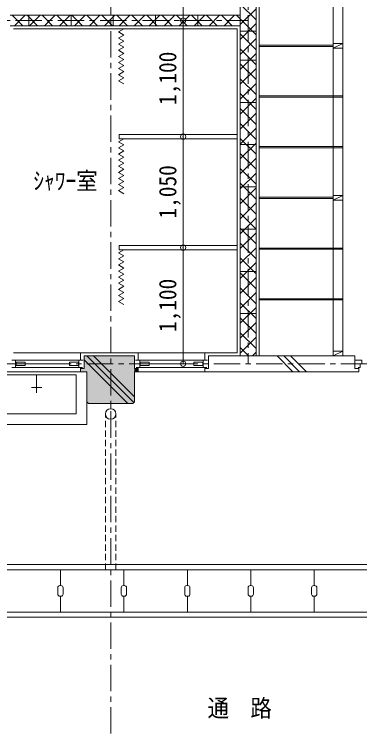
# Model space of a CAD drawing. Units: millimetres at full size, sheet at 1:50. Extents: x -19525 to 20275, y -14100 to 14100.
# Drawn here: x -537 to 2730, y -4624 to 2122 of the extents above; entities that cross this region are included whole.
import ezdxf
from ezdxf.enums import TextEntityAlignment as Align

# ---------------------------------------------------------------- set-up
doc = ezdxf.new("R2010")
doc.units = ezdxf.units.MM
doc.header["$LTSCALE"] = 50
doc.header["$PDMODE"] = 32
doc.header["$PDSIZE"] = 50
doc.linetypes.add('CHAIN1', pattern=[8, 5, -1, 1, -1])
doc.linetypes.add('DASHED1', pattern=[1.8, 1.2, -0.6])
for name, color, linetype, lineweight in [('0-0_基準線･符号', 7, 'CHAIN1', 9), ('0-2_寸法線･文字', 7, 'Continuous', 9), ('0-3_躯体', 3, 'Continuous', 18), ('0-4_CB', 7, 'Continuous', 9), ('0-5_木', 3, 'Continuous', 18), ('0-6_文字', 3, 'Continuous', 18), ('0-7_建具', 7, 'Continuous', 9), ('0-9_仕上(中)', 7, 'Continuous', 9), ('0-C_設備', 7, 'Continuous', 9), ('0-D_点線･隠線･家具', 4, 'Continuous', 9), ('0-E_ハッチ', 4, 'Continuous', 9), ('0-F_その他', 4, 'Continuous', 9)]:
    doc.layers.add(name, color=color, linetype=linetype, lineweight=lineweight)
doc.styles.add('ＭＳ ゴシック', font='')
doc.styles.get('ＭＳ ゴシック').set_extended_font_data('MS Gothic')

msp = doc.modelspace()

# ---------------------------------------------------------------- linework, layer by layer
at = {"layer": '0-0_基準線･符号'}
for p, q in [((375, 11562.5), (375, -9937.5)), ((1675, 5312.5), (1675, -1187.5)), ((-6125, 2062.5), (1675, 2062.5)), ((-19450, -1187.5), (19700, -1187.5))]:
    msp.add_line(p, q, dxfattribs=at)
at = {"layer": '0-2_寸法線･文字'}
for p, q in [((1060.37, 2062.5), (1060.37, 3162.5)), ((1060.37, 962.5), (1060.37, 2062.5)), ((1060.37, -87.5), (1060.37, 962.5)), ((1060.37, -1187.5), (1060.37, -87.5)), ((150, -1547.5), (150, -1762.5))]:
    msp.add_line(p, q, dxfattribs=at)
at = {"layer": '0-2_寸法線･文字', "color": 6}
for p in [(1060.37, 2062.5), (1060.37, 962.5), (1060.37, -87.5), (1060.37, -1187.5)]:
    msp.add_point(p, dxfattribs=at)
at = {"layer": '0-3_躯体'}
for p, q in [((600, -1112.5), (125, -1112.5)), ((2685, -1112.5), (1300, -1112.5)), ((2685, -1232.5), (2685, -1112.5)), ((2715, -1152.5), (2685, -1152.5)), ((-4400, -1262.5), (150, -1262.5)), ((90, -1262.5), (90, -1222.5)), ((150, -1262.5), (90, -1262.5)), ((150, -1547.5), (150, -1262.5)), ((600, -1547.5), (600, -1262.5)), ((635, -1262.5), (635, -1222.5)), ((1265, -1262.5), (1265, -1222.5)), ((1265, -1262.5), (2720, -1262.5)), ((2720, -1232.5), (2685, -1232.5)), ((2720, -1262.5), (2720, -1222.5)), ((165, -1562.5), (150, -1547.5)), ((585, -1562.5), (600, -1547.5)), ((165, -1562.5), (585, -1562.5))]:
    msp.add_line(p, q, dxfattribs=at)
for points in [[(90, -1232.5), (125, -1232.5), (125, -1112.5)], [(635, -1232.5), (600, -1232.5), (600, -1112.5)], [(1265, -1232.5), (1300, -1232.5), (1300, -1112.5)], [(635, -1262.5), (600, -1262.5), (635, -1262.5)]]:
    msp.add_lwpolyline(points, dxfattribs=at)
at = {"layer": '0-4_CB'}
for p, q in [((1600, 5237.5), (1600, -1112.5)), ((1750, 5237.5), (1750, -1112.5)), ((-575, 2112.5), (1600, 2112.5)), ((-400, 2012.5), (-400, 2112.5)), ((0, 2012.5), (0, 2112.5)), ((400, 2012.5), (400, 2112.5)), ((800, 2012.5), (800, 2112.5)), ((1200, 2012.5), (1200, 2112.5)), ((-575, 2012.5), (1600, 2012.5)), ((1600, 1962.5), (1750, 1962.5)), ((1750, 1687.5), (1600, 1687.5)), ((1750, 1287.5), (1600, 1287.5)), ((1750, 887.5), (1600, 887.5)), ((1750, 487.5), (1600, 487.5)), ((1750, 87.5), (1600, 87.5)), ((1750, -312.5), (1600, -312.5)), ((1750, -712.5), (1600, -712.5))]:
    msp.add_line(p, q, dxfattribs=at)
at = {"layer": '0-5_木', "color": 4, "lineweight": 9}
for p, q in [((2480, 3240), (2480, 1845)), ((2570, 1845), (2570, 3240)), ((2480, 1800), (2480, 405)), ((2570, 405), (2570, 1800)), ((2480, 360), (2480, -1067.5)), ((2570, -1067.5), (2570, 360))]:
    msp.add_line(p, q, dxfattribs=at)
at = {"layer": '0-5_木', "color": 7, "lineweight": 9}
for p, q in [((1780, 1828.5), (2480, 1828.5)), ((2480, 1800), (2570, 1845)), ((1780, 1816.5), (2480, 1816.5)), ((1780, 1348.5), (2570, 1348.5)), ((1780, 1336.5), (2570, 1336.5)), ((2570, 1336.5), (2570, 1348.5)), ((1780, 868.5), (2570, 868.5)), ((1780, 856.5), (2570, 856.5)), ((2570, 856.5), (2570, 868.5)), ((2480, 360), (2570, 405)), ((1780, 388.5), (2480, 388.5)), ((1780, 376.5), (2480, 376.5)), ((1780, -91.5), (2570, -91.5)), ((1780, -103.5), (2570, -103.5)), ((2570, -103.5), (2570, -91.5)), ((1780, -571.5), (2570, -571.5)), ((1780, -583.5), (2570, -583.5)), ((2570, -583.5), (2570, -571.5)), ((2480, -1112.5), (2570, -1067.5))]:
    msp.add_line(p, q, dxfattribs=at)
at = {"layer": '0-5_木'}
for p, q in [((1570, 982.5), (455, 982.5)), ((455, 982.5), (455, 942.5)), ((1570, 942.5), (455, 942.5)), ((455, -67.5), (1570, -67.5)), ((455, -67.5), (455, -107.5)), ((455, -107.5), (1570, -107.5))]:
    msp.add_line(p, q, dxfattribs=at)
at = {"layer": '0-5_木', "color": 7, "lineweight": 9}
for points in [[(2480, 1800), (2570, 1800), (2570, 1845), (2480, 1845)], [(2480, 360), (2570, 360), (2570, 405), (2480, 405)], [(2480, -1112.5), (2570, -1112.5), (2570, -1067.5), (2480, -1067.5)]]:
    msp.add_lwpolyline(points, close=True, dxfattribs=at)
at = {"layer": '0-7_建具', "color": 4}
for p, q in [((90, -1082.5), (-540, -1082.5)), ((1265, -1082.5), (635, -1082.5)), ((-525, -1152.5), (75, -1152.5)), ((1250, -1152.5), (650, -1152.5)), ((-540, -1262.5), (90, -1262.5)), ((75, -1222.5), (-525, -1222.5)), ((1265, -1262.5), (635, -1262.5)), ((650, -1222.5), (1250, -1222.5))]:
    msp.add_line(p, q, dxfattribs=at)
at = {"layer": '0-7_建具'}
for p, q in [((-15, -1187.5), (-435, -1187.5)), ((90, -1152.5), (115, -1152.5)), ((635, -1152.5), (610, -1152.5)), ((740, -1187.5), (1160, -1187.5)), ((1265, -1152.5), (1290, -1152.5))]:
    msp.add_line(p, q, dxfattribs=at)
for points in [[(-560, -1222.5), (-525, -1222.5), (-525, -1152.5), (-560, -1152.5)], [(110, -1222.5), (75, -1222.5), (75, -1152.5), (110, -1152.5)], [(615, -1222.5), (650, -1222.5), (650, -1152.5), (615, -1152.5)], [(1285, -1222.5), (1250, -1222.5), (1250, -1152.5), (1285, -1152.5)], [(2715, -1222.5), (2735, -1222.5), (2735, -1187.5), (2750, -1187.5), (2750, -1152.5), (2715, -1152.5)]]:
    msp.add_lwpolyline(points, dxfattribs=at)
for points in [[(-520, -1202.5), (-435, -1202.5), (-435, -1172.5), (-520, -1172.5)], [(70, -1202.5), (-15, -1202.5), (-15, -1172.5), (70, -1172.5)], [(655, -1202.5), (740, -1202.5), (740, -1172.5), (655, -1172.5)], [(1245, -1202.5), (1160, -1202.5), (1160, -1172.5), (1245, -1172.5)]]:
    msp.add_lwpolyline(points, close=True, dxfattribs=at)
at = {"layer": '0-9_仕上(中)', "color": 3, "lineweight": 18}
for p, q in [((1780, 5237.5), (1780, -1112.5)), ((635, -1082.5), (635, -1152.5))]:
    msp.add_line(p, q, dxfattribs=at)
at = {"layer": '0-9_仕上(中)'}
for p, q in [((50, -1292.5), (-4300, -1292.5)), ((-325, -1292.5), (-325, -1462.5)), ((50, -1662.5), (50, -1292.5)), ((-275, -1412.5), (-375, -1412.5)), ((50, -1662.5), (-4300, -1662.5)), ((150, -1762.5), (-4400, -1762.5))]:
    msp.add_line(p, q, dxfattribs=at)
at = {"layer": '0-9_仕上(中)', "color": 3, "lineweight": 18}
for points in [[(-545, 1982.5), (1570, 1982.5), (1570, -1082.5), (-545, -1082.5)], [(635, -1082.5), (90, -1082.5), (90, -1152.5)], [(1570, -1082.5), (1265, -1082.5), (1265, -1152.5)]]:
    msp.add_lwpolyline(points, dxfattribs=at)
at = {"layer": '0-C_設備'}
msp.add_line((375, -1612.5), (375, -1562.5), dxfattribs=at)
at = {"layer": '0-C_設備', "color": 4, "linetype": 'DASHED1'}
for p, q in [((325, -3137.5), (325, -1662.5)), ((425, -3137.5), (425, -1662.5))]:
    msp.add_line(p, q, dxfattribs=at)
at = {"layer": '0-C_設備'}
msp.add_circle((375, -1662.5), 50, dxfattribs=at)
at = {"layer": '0-D_点線･隠線･家具'}
for p, q in [((500, 1982.5), (450, 1953.63)), ((450, 1895.9), (500, 1867.03)), ((500, 1867.03), (450, 1838.16)), ((450, 1722.69), (500, 1693.82)), ((500, 1693.82), (450, 1664.96)), ((450, 1549.49), (500, 1520.62)), ((500, 1520.62), (450, 1491.75)), ((450, 1491.75), (500, 1462.88)), ((500, 942.5), (450, 913.63)), ((450, 855.9), (500, 827.03)), ((500, 827.03), (450, 798.16)), ((450, 682.69), (500, 653.82)), ((500, 653.82), (450, 624.96)), ((450, 509.49), (500, 480.62)), ((500, 480.62), (450, 451.75)), ((450, 451.75), (500, 422.88)), ((500, -107.5), (450, -136.37)), ((450, -194.1), (500, -222.97)), ((500, -222.97), (450, -251.84)), ((450, -367.31), (500, -396.18)), ((500, -396.18), (450, -425.04)), ((450, -540.51), (500, -569.38)), ((500, -569.38), (450, -598.25)), ((450, -598.25), (500, -627.12))]:
    msp.add_line(p, q, dxfattribs=at)
for points in [[(450, 1953.63), (500, 1924.76), (450, 1895.9)], [(450, 1838.16), (500, 1809.29), (450, 1780.43)], [(450, 1780.43), (500, 1751.56), (450, 1722.69)], [(450, 1664.96), (500, 1636.09), (450, 1607.22)], [(450, 1607.22), (500, 1578.35), (450, 1549.49)], [(450, 913.63), (500, 884.76), (450, 855.9)], [(450, 798.16), (500, 769.29), (450, 740.43)], [(450, 740.43), (500, 711.56), (450, 682.69)], [(450, 624.96), (500, 596.09), (450, 567.22)], [(450, 567.22), (500, 538.35), (450, 509.49)], [(450, -136.37), (500, -165.24), (450, -194.1)], [(450, -251.84), (500, -280.71), (450, -309.57)], [(450, -309.57), (500, -338.44), (450, -367.31)], [(450, -425.04), (500, -453.91), (450, -482.78)], [(450, -482.78), (500, -511.65), (450, -540.51)]]:
    msp.add_lwpolyline(points, dxfattribs=at)
at = {"layer": '0-E_ハッチ'}
for p, q in [((1600, 2218.38), (1750, 2068.38)), ((1600, 2024.26), (1750, 2174.26)), ((-556.87, 2112.5), (-456.87, 2012.5)), ((-533.08, 2012.5), (-433.08, 2112.5)), ((-415.44, 2112.5), (-315.44, 2012.5)), ((-391.66, 2012.5), (-291.66, 2112.5)), ((-274.02, 2112.5), (-174.02, 2012.5)), ((-250.24, 2012.5), (-150.24, 2112.5)), ((-132.6, 2112.5), (-32.6, 2012.5)), ((-108.82, 2012.5), (-8.82, 2112.5)), ((8.82, 2112.5), (108.82, 2012.5)), ((32.6, 2012.5), (132.6, 2112.5)), ((150.24, 2112.5), (250.24, 2012.5)), ((174.02, 2012.5), (274.02, 2112.5)), ((291.66, 2112.5), (391.66, 2012.5)), ((315.44, 2012.5), (415.44, 2112.5)), ((433.08, 2112.5), (533.08, 2012.5)), ((456.87, 2012.5), (556.87, 2112.5)), ((574.51, 2112.5), (674.51, 2012.5)), ((598.29, 2012.5), (698.29, 2112.5)), ((715.93, 2112.5), (815.93, 2012.5)), ((739.71, 2012.5), (839.71, 2112.5)), ((857.35, 2112.5), (957.35, 2012.5)), ((881.13, 2012.5), (981.13, 2112.5)), ((998.77, 2112.5), (1098.77, 2012.5)), ((1022.55, 2012.5), (1122.55, 2112.5)), ((1140.19, 2112.5), (1240.19, 2012.5)), ((1163.97, 2012.5), (1263.97, 2112.5)), ((1281.61, 2112.5), (1381.61, 2012.5)), ((1305.39, 2012.5), (1405.39, 2112.5)), ((1423.03, 2112.5), (1523.03, 2012.5)), ((1446.81, 2012.5), (1546.81, 2112.5)), ((1564.46, 2112.5), (1600, 2076.96)), ((1600, 2076.96), (1750, 1926.96)), ((1600, 1882.84), (1750, 2032.84)), ((1600, 1935.53), (1750, 1785.53)), ((1600, 1741.42), (1750, 1891.42)), ((1600, 1794.11), (1750, 1644.11)), ((1600, 1600), (1750, 1750)), ((1600, 1652.69), (1750, 1502.69)), ((1600, 1458.58), (1750, 1608.58)), ((1600, 1511.27), (1750, 1361.27)), ((1600, 1317.16), (1750, 1467.16)), ((1600, 1369.85), (1750, 1219.85)), ((1600, 1175.74), (1750, 1325.74)), ((1600, 1228.43), (1750, 1078.43)), ((1600, 1034.31), (1750, 1184.31)), ((1600, 1087.01), (1750, 937.01)), ((1600, 892.89), (1750, 1042.89)), ((1600, 945.58), (1750, 795.58)), ((1600, 751.47), (1750, 901.47)), ((1600, 804.16), (1750, 654.16)), ((1600, 610.05), (1750, 760.05)), ((1600, 662.74), (1750, 512.74)), ((1600, 468.63), (1750, 618.63)), ((1600, 521.32), (1750, 371.32)), ((1600, 327.21), (1750, 477.21)), ((1600, 379.9), (1750, 229.9)), ((1600, 185.79), (1750, 335.79)), ((1600, 238.48), (1750, 88.48)), ((1600, 44.37), (1750, 194.37)), ((1600, 97.06), (1750, -52.94)), ((1600, -97.06), (1750, 52.94)), ((1600, -44.37), (1750, -194.37)), ((1600, -238.48), (1750, -88.48)), ((1600, -185.79), (1750, -335.79)), ((1600, -379.9), (1750, -229.9)), ((1600, -327.21), (1750, -477.21)), ((1600, -521.32), (1750, -371.32)), ((1600, -468.63), (1750, -618.63)), ((1600, -662.74), (1750, -512.74)), ((1600, -610.05), (1750, -760.05)), ((1600, -804.16), (1750, -654.16)), ((1600, -751.47), (1750, -901.47)), ((1600, -945.58), (1750, -795.58)), ((1600, -892.89), (1750, -1042.89)), ((1600, -1087.01), (1750, -937.01)), ((1600, -1034.31), (1678.19, -1112.5)), ((1715.93, -1112.5), (1750, -1078.43)), ((592.5, -1555), (150, -1112.5)), ((213.64, -1112.5), (600, -1498.86)), ((1948.41, -1112.5), (2098.41, -1262.5)), ((2012.04, -1112.5), (2162.04, -1262.5)), ((2075.68, -1112.5), (2225.68, -1262.5)), ((125, -1151.14), (536.36, -1562.5))]:
    msp.add_line(p, q, dxfattribs=at)
at = {"layer": '0-F_その他', "color": 7}
for p, q in [((17200, -3087.5), (-16450, -3087.5)), ((18700, -3587.5), (-17950, -3587.5))]:
    msp.add_line(p, q, dxfattribs=at)
at = {"layer": '0-F_その他'}
for p, q in [((18700, -3137.5), (-17950, -3137.5)), ((-100, -3137.5), (-100, -3287.5)), ((500, -3137.5), (500, -3287.5)), ((1100, -3137.5), (1100, -3287.5)), ((1700, -3137.5), (1700, -3287.5)), ((2300, -3137.5), (2300, -3287.5)), ((-105, -3287.5), (-95, -3287.5)), ((495, -3287.5), (505, -3287.5)), ((1095, -3287.5), (1105, -3287.5)), ((1695, -3287.5), (1705, -3287.5)), ((2295, -3287.5), (2305, -3287.5)), ((-125, -3307.5), (-125, -3367.5)), ((-75, -3307.5), (-75, -3367.5)), ((475, -3307.5), (475, -3367.5)), ((525, -3307.5), (525, -3367.5)), ((1075, -3307.5), (1075, -3367.5)), ((1125, -3307.5), (1125, -3367.5)), ((1675, -3307.5), (1675, -3367.5)), ((1725, -3307.5), (1725, -3367.5)), ((2275, -3307.5), (2275, -3367.5)), ((2325, -3307.5), (2325, -3367.5)), ((-95, -3387.5), (-105, -3387.5)), ((-100, -3387.5), (-100, -3537.5)), ((505, -3387.5), (495, -3387.5)), ((500, -3387.5), (500, -3537.5)), ((1105, -3387.5), (1095, -3387.5)), ((1100, -3387.5), (1100, -3537.5)), ((1705, -3387.5), (1695, -3387.5)), ((1700, -3387.5), (1700, -3537.5)), ((2305, -3387.5), (2295, -3387.5)), ((2300, -3387.5), (2300, -3537.5)), ((18700, -3537.5), (-17950, -3537.5))]:
    msp.add_line(p, q, dxfattribs=at)
for centre, start, end in [((-105, -3307.5), 90, 180), ((-95, -3307.5), 0, 90), ((495, -3307.5), 90, 180), ((505, -3307.5), 0, 90), ((1095, -3307.5), 90, 180), ((1105, -3307.5), 0, 90), ((1695, -3307.5), 90, 180), ((1705, -3307.5), 0, 90), ((2295, -3307.5), 90, 180), ((2305, -3307.5), 0, 90), ((-105, -3367.5), 180, 270), ((-95, -3367.5), 270, 0), ((495, -3367.5), 180, 270), ((505, -3367.5), 270, 0), ((1095, -3367.5), 180, 270), ((1105, -3367.5), 270, 0), ((1695, -3367.5), 180, 270), ((1705, -3367.5), 270, 0), ((2295, -3367.5), 180, 270), ((2305, -3367.5), 270, 0)]:
    msp.add_arc(centre, 20, start, end, dxfattribs=at)
at = {"layer": '0-F_その他', "color": 253}
for points in [[(600, -1232.5), (600, -1112.5), (125, -1112.5)], [(600, -1232.5), (125, -1112.5), (125, -1232.5)], [(600, -1232.5), (90, -1232.5), (90, -1262.5)], [(600, -1232.5), (90, -1262.5), (150, -1262.5)], [(600, -1232.5), (150, -1262.5), (150, -1547.5)], [(600, -1232.5), (150, -1547.5), (165, -1562.5)], [(600, -1232.5), (165, -1562.5), (585, -1562.5)], [(600, -1232.5), (585, -1562.5), (600, -1262.5)], [(585, -1562.5), (600, -1547.5), (600, -1262.5)], [(635, -1262.5), (635, -1232.5), (600, -1232.5)], [(600, -1232.5), (600, -1262.5), (635, -1262.5)]]:
    msp.add_solid(points, dxfattribs=at)

# ---------------------------------------------------------------- texts
at = {"layer": '0-2_寸法線･文字', "color": 2, "style": 'ＭＳ ゴシック', "width": 0.9}
for s, p in [('1,100', (1045.37, 1262.5)), ('1,050', (1045.37, 187.5)), ('1,100', (1045.37, -887.5))]:
    msp.add_text(s, height=165, rotation=90, dxfattribs=at).set_placement(p, align=Align.BOTTOM_LEFT)
at = {"layer": '0-6_文字', "color": 2, "style": 'ＭＳ ゴシック', "width": 0.9}
for s, p in [('ｼｬﾜｰ室', (-356.17, 412.53)), ('通\u3000路', (1291.22, -4579.1))]:
    msp.add_text(s, height=165, dxfattribs=at).set_placement(p, align=Align.BOTTOM_LEFT)

doc.saveas('drawing.dxf')
